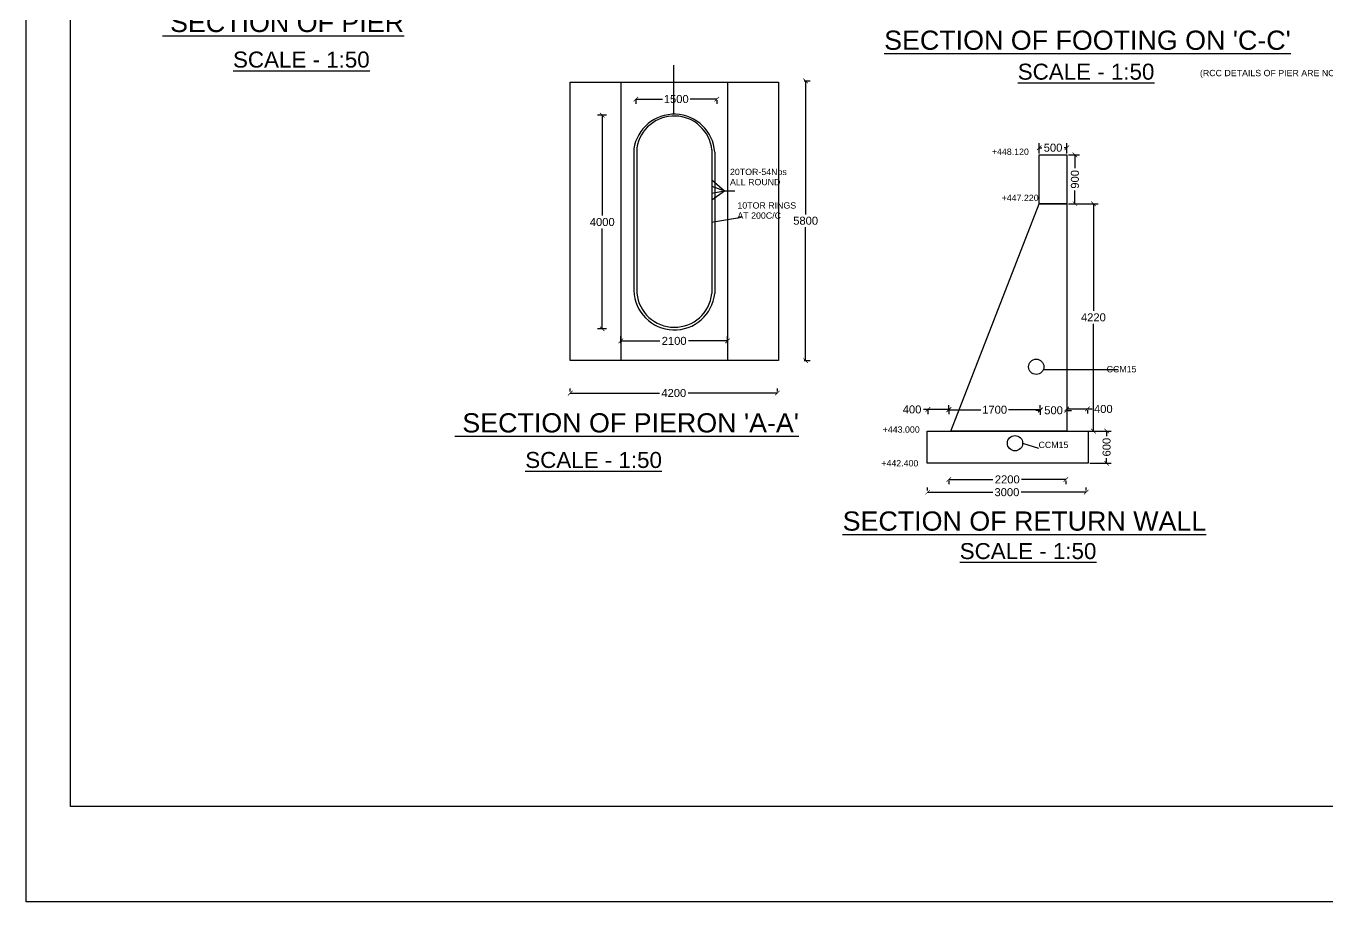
# Model space of a CAD drawing. Header units: inches. Extents: x 0 to 11487, y 0 to 10656.
# Drawn here: x 762.4 to 813.1, y 385.6 to 419.8 of the extents above; entities that cross this region are included whole.
import ezdxf

# ---------------------------------------------------------------- set-up
doc = ezdxf.new("R2010")
doc.units = ezdxf.units.IN
doc.header["$MEASUREMENT"] = 0
doc.layers.add('DRAWING', color=7, linetype='Continuous')
doc.styles.get("Standard").update_dxf_attribs({"font": 'arial.ttf'})
doc.dimstyles.new('dig', dxfattribs={"dimtxt": 0.3125, "dimasz": 0.18, "dimexe": 0.18, "dimexo": 0.0625, "dimgap": 0.09, "dimtad": 0, "dimtih": 1, "dimtoh": 1, "dimdec": 4, "dimzin": 0, "dimdsep": 46, "dimtxsty": 'Standard', "dimblk": 'ARCHTICK', "dimcen": 0.09, "dimadec": 0, "dimazin": 0, "dimtfac": 1, "dimtdec": 4, "dimtofl": 0, "dimtmove": 0, "dimatfit": 3, "dimldrblk": 'ARCHTICK', "dimfxl": 1, "dimtolj": 1, "dimtzin": 0, "dimarcsym": 0})
picture_1 = doc.add_image_def('image2.jpg', size_in_pixel=(6600, 4835))

# ---------------------------------------------------------------- blocks, each defined once
blk = doc.blocks.new('_ArchTick')
at = {"color": 0, "linetype": 'ByBlock', "const_width": 0.15}
blk.add_lwpolyline([(-0.5, -0.5), (0.5, 0.5)], dxfattribs=at)
blk = doc.blocks.new('*D136')
at = {"layer": 'Defpoints', "color": 0, "ltscale": 0.02, "transparency": 16777216}
for p in [(785.093, 416.328), (784.868, 407.989), (785.093, 407.989)]:
    blk.add_point(p, dxfattribs=at)
at = {"layer": 'DRAWING', "color": 0, "lineweight": -2, "ltscale": 0.02, "transparency": 16777216}
for p, q in [((785.031, 416.328), (784.688, 416.328)), ((784.868, 416.328), (784.868, 412.408)), ((784.868, 407.989), (784.868, 411.909)), ((785.031, 407.989), (784.688, 407.989))]:
    blk.add_line(p, q, dxfattribs=at)
at = {"layer": 'DRAWING', "color": 0, "lineweight": -2, "ltscale": 0.02, "transparency": 16777216, "xscale": 0.18, "yscale": 0.18, "zscale": 0.18}
for p, rotation in [((784.868, 416.328), 90), ((784.868, 407.989), 270)]:
    blk.add_blockref('_ArchTick', p, dxfattribs=dict(at, rotation=rotation))
at = {"layer": 'DRAWING', "color": 0, "ltscale": 0.02, "transparency": 16777216, "insert": (784.868, 412.159), "char_height": 0.3125, "attachment_point": 5}
blk.add_mtext('\\A1;4000', dxfattribs=at)
blk = doc.blocks.new('*D137')
at = {"layer": 'Defpoints', "color": 0, "ltscale": 0.02, "transparency": 16777216}
for p in [(785.592, 407.369), (789.761, 407.516), (789.761, 407.369)]:
    blk.add_point(p, dxfattribs=at)
at = {"layer": 'DRAWING', "color": 0, "lineweight": -2, "ltscale": 0.02, "transparency": 16777216}
for p, q in [((785.592, 407.432), (785.592, 407.696)), ((785.592, 407.516), (787.118, 407.516)), ((789.761, 407.516), (788.236, 407.516)), ((789.761, 407.432), (789.761, 407.696))]:
    blk.add_line(p, q, dxfattribs=at)
at = {"layer": 'DRAWING', "color": 0, "lineweight": -2, "ltscale": 0.02, "transparency": 16777216, "xscale": 0.18, "yscale": 0.18, "zscale": 0.18, "rotation": 180}
blk.add_blockref('_ArchTick', (785.592, 407.516), dxfattribs=at)
at = {"layer": 'DRAWING', "color": 0, "lineweight": -2, "ltscale": 0.02, "transparency": 16777216, "xscale": 0.18, "yscale": 0.18, "zscale": 0.18}
blk.add_blockref('_ArchTick', (789.761, 407.516), dxfattribs=at)
at = {"layer": 'DRAWING', "color": 0, "ltscale": 0.02, "transparency": 16777216, "insert": (787.677, 407.516), "char_height": 0.3125, "attachment_point": 5}
blk.add_mtext('\\A1;2100', dxfattribs=at)
blk = doc.blocks.new('*D138')
at = {"layer": 'Defpoints', "color": 0, "ltscale": 0.02, "transparency": 16777216}
for p in [(783.618, 405.48), (791.708, 405.48), (791.708, 405.48)]:
    blk.add_point(p, dxfattribs=at)
at = {"layer": 'DRAWING', "color": 0, "lineweight": -2, "ltscale": 0.02, "transparency": 16777216}
for p, q in [((783.618, 405.542), (783.618, 405.66)), ((783.618, 405.48), (787.101, 405.48)), ((791.708, 405.48), (788.225, 405.48)), ((791.708, 405.542), (791.708, 405.66))]:
    blk.add_line(p, q, dxfattribs=at)
at = {"layer": 'DRAWING', "color": 0, "lineweight": -2, "ltscale": 0.02, "transparency": 16777216, "xscale": 0.18, "yscale": 0.18, "zscale": 0.18, "rotation": 180}
blk.add_blockref('_ArchTick', (783.618, 405.48), dxfattribs=at)
at = {"layer": 'DRAWING', "color": 0, "lineweight": -2, "ltscale": 0.02, "transparency": 16777216, "xscale": 0.18, "yscale": 0.18, "zscale": 0.18}
blk.add_blockref('_ArchTick', (791.708, 405.48), dxfattribs=at)
at = {"layer": 'DRAWING', "color": 0, "ltscale": 0.02, "transparency": 16777216, "insert": (787.663, 405.48), "char_height": 0.3125, "attachment_point": 5}
blk.add_mtext('\\A1;4200', dxfattribs=at)
blk = doc.blocks.new('*D139')
at = {"layer": 'Defpoints', "color": 0, "ltscale": 0.02, "transparency": 16777216}
for p in [(786.177, 416.983), (789.342, 416.983), (789.342, 416.96)]:
    blk.add_point(p, dxfattribs=at)
at = {"layer": 'DRAWING', "color": 0, "lineweight": -2, "ltscale": 0.02, "transparency": 16777216}
for p, q in [((786.177, 416.96), (787.218, 416.96)), ((786.177, 416.92), (786.177, 416.78)), ((789.342, 416.96), (788.301, 416.96)), ((789.342, 416.92), (789.342, 416.78))]:
    blk.add_line(p, q, dxfattribs=at)
at = {"layer": 'DRAWING', "color": 0, "lineweight": -2, "ltscale": 0.02, "transparency": 16777216, "xscale": 0.18, "yscale": 0.18, "zscale": 0.18, "rotation": 180}
blk.add_blockref('_ArchTick', (786.177, 416.96), dxfattribs=at)
at = {"layer": 'DRAWING', "color": 0, "lineweight": -2, "ltscale": 0.02, "transparency": 16777216, "xscale": 0.18, "yscale": 0.18, "zscale": 0.18}
blk.add_blockref('_ArchTick', (789.342, 416.96), dxfattribs=at)
at = {"layer": 'DRAWING', "color": 0, "ltscale": 0.02, "transparency": 16777216, "insert": (787.759, 416.96), "char_height": 0.3125, "attachment_point": 5}
blk.add_mtext('\\A1;1500', dxfattribs=at)
blk = doc.blocks.new('*D140')
at = {"layer": 'Defpoints', "color": 0, "ltscale": 0.02, "transparency": 16777216}
for p in [(792.696, 417.672), (792.696, 406.745), (792.813, 406.745)]:
    blk.add_point(p, dxfattribs=at)
at = {"layer": 'DRAWING', "color": 0, "lineweight": -2, "ltscale": 0.02, "transparency": 16777216}
for p, q in [((792.759, 417.672), (792.993, 417.672)), ((792.813, 417.672), (792.813, 412.458)), ((792.813, 406.745), (792.813, 411.959)), ((792.759, 406.745), (792.993, 406.745))]:
    blk.add_line(p, q, dxfattribs=at)
at = {"layer": 'DRAWING', "color": 0, "lineweight": -2, "ltscale": 0.02, "transparency": 16777216, "xscale": 0.18, "yscale": 0.18, "zscale": 0.18}
for p, rotation in [((792.813, 417.672), 90), ((792.813, 406.745), 270)]:
    blk.add_blockref('_ArchTick', p, dxfattribs=dict(at, rotation=rotation))
at = {"layer": 'DRAWING', "color": 0, "ltscale": 0.02, "transparency": 16777216, "insert": (792.813, 412.209), "char_height": 0.3125, "attachment_point": 5}
blk.add_mtext('\\A1;5800', dxfattribs=at)
blk = doc.blocks.new('*D141')
at = {"layer": 'Defpoints', "color": 0, "ltscale": 0.02, "transparency": 16777216}
for p in [(803.013, 415.061), (801.938, 414.778), (803.013, 414.778)]:
    blk.add_point(p, dxfattribs=at)
at = {"layer": 'DRAWING', "color": 0, "lineweight": -2, "ltscale": 0.02, "transparency": 16777216}
for p, q in [((801.938, 414.84), (801.938, 415.241)), ((801.938, 415.061), (802.041, 415.061)), ((803.013, 415.061), (802.91, 415.061)), ((803.013, 414.84), (803.013, 415.241))]:
    blk.add_line(p, q, dxfattribs=at)
at = {"layer": 'DRAWING', "color": 0, "lineweight": -2, "ltscale": 0.02, "transparency": 16777216, "xscale": 0.18, "yscale": 0.18, "zscale": 0.18, "rotation": 180}
blk.add_blockref('_ArchTick', (801.938, 415.061), dxfattribs=at)
at = {"layer": 'DRAWING', "color": 0, "lineweight": -2, "ltscale": 0.02, "transparency": 16777216, "xscale": 0.18, "yscale": 0.18, "zscale": 0.18}
blk.add_blockref('_ArchTick', (803.013, 415.061), dxfattribs=at)
at = {"layer": 'DRAWING', "color": 0, "ltscale": 0.02, "transparency": 16777216, "insert": (802.476, 415.061), "char_height": 0.3125, "attachment_point": 5}
blk.add_mtext('\\A1;500', dxfattribs=at)
blk = doc.blocks.new('*D142')
at = {"layer": 'Defpoints', "color": 0, "ltscale": 0.02, "transparency": 16777216}
for p in [(803.013, 414.778), (803.33, 414.778), (803.013, 412.873)]:
    blk.add_point(p, dxfattribs=at)
at = {"layer": 'DRAWING', "color": 0, "lineweight": -2, "ltscale": 0.02, "transparency": 16777216}
for p, q in [((803.076, 414.778), (803.51, 414.778)), ((803.33, 414.778), (803.33, 414.26)), ((803.33, 412.873), (803.33, 413.39)), ((803.076, 412.873), (803.51, 412.873))]:
    blk.add_line(p, q, dxfattribs=at)
at = {"layer": 'DRAWING', "color": 0, "lineweight": -2, "ltscale": 0.02, "transparency": 16777216, "xscale": 0.18, "yscale": 0.18, "zscale": 0.18}
for p, rotation in [((803.33, 414.778), 90), ((803.33, 412.873), 270)]:
    blk.add_blockref('_ArchTick', p, dxfattribs=dict(at, rotation=rotation))
at = {"layer": 'DRAWING', "color": 0, "ltscale": 0.02, "transparency": 16777216, "insert": (803.33, 413.825), "char_height": 0.3125, "attachment_point": 5, "rotation": 90}
blk.add_mtext('\\A1;900', dxfattribs=at)
blk = doc.blocks.new('*D143')
at = {"layer": 'Defpoints', "color": 0, "ltscale": 0.02, "transparency": 16777216}
for p in [(803.33, 412.873), (803.33, 403.998), (804.052, 403.998)]:
    blk.add_point(p, dxfattribs=at)
at = {"layer": 'DRAWING', "color": 0, "lineweight": -2, "ltscale": 0.02, "transparency": 16777216}
for p, q in [((803.392, 412.873), (804.232, 412.873)), ((804.052, 412.873), (804.052, 408.685)), ((804.052, 403.998), (804.052, 408.186)), ((803.392, 403.998), (804.232, 403.998))]:
    blk.add_line(p, q, dxfattribs=at)
at = {"layer": 'DRAWING', "color": 0, "lineweight": -2, "ltscale": 0.02, "transparency": 16777216, "xscale": 0.18, "yscale": 0.18, "zscale": 0.18}
for p, rotation in [((804.052, 412.873), 90), ((804.052, 403.998), 270)]:
    blk.add_blockref('_ArchTick', p, dxfattribs=dict(at, rotation=rotation))
at = {"layer": 'DRAWING', "color": 0, "ltscale": 0.02, "transparency": 16777216, "insert": (804.052, 408.435), "char_height": 0.3125, "attachment_point": 5}
blk.add_mtext('\\A1;4220', dxfattribs=at)
blk = doc.blocks.new('*D144')
at = {"layer": 'Defpoints', "color": 0, "ltscale": 0.02, "transparency": 16777216}
for p in [(804.052, 403.998), (803.844, 402.736), (804.569, 402.736)]:
    blk.add_point(p, dxfattribs=at)
at = {"layer": 'DRAWING', "color": 0, "lineweight": -2, "ltscale": 0.02, "transparency": 16777216}
for p, q in [((804.114, 403.998), (804.749, 403.998)), ((804.569, 403.998), (804.569, 403.802)), ((803.907, 402.736), (804.749, 402.736)), ((804.569, 402.736), (804.569, 402.931))]:
    blk.add_line(p, q, dxfattribs=at)
at = {"layer": 'DRAWING', "color": 0, "lineweight": -2, "ltscale": 0.02, "transparency": 16777216, "xscale": 0.18, "yscale": 0.18, "zscale": 0.18}
for p, rotation in [((804.569, 403.998), 90), ((804.569, 402.736), 270)]:
    blk.add_blockref('_ArchTick', p, dxfattribs=dict(at, rotation=rotation))
at = {"layer": 'DRAWING', "color": 0, "ltscale": 0.02, "transparency": 16777216, "insert": (804.569, 403.367), "char_height": 0.3125, "attachment_point": 5, "rotation": 90}
blk.add_mtext('\\A1;600', dxfattribs=at)
blk = doc.blocks.new('*D145')
at = {"layer": 'Defpoints', "color": 0, "ltscale": 0.02, "transparency": 16777216}
for p in [(803.013, 404.872), (803.818, 404.872), (803.818, 404.858)]:
    blk.add_point(p, dxfattribs=at)
at = {"layer": 'DRAWING', "color": 0, "lineweight": -2, "ltscale": 0.02, "transparency": 16777216}
for p, q in [((803.013, 404.858), (803.818, 404.858)), ((803.013, 404.809), (803.013, 404.678)), ((803.818, 404.858), (803.998, 404.858)), ((803.818, 404.809), (803.818, 404.678))]:
    blk.add_line(p, q, dxfattribs=at)
at = {"layer": 'DRAWING', "color": 0, "lineweight": -2, "ltscale": 0.02, "transparency": 16777216, "xscale": 0.18, "yscale": 0.18, "zscale": 0.18, "rotation": 180}
blk.add_blockref('_ArchTick', (803.013, 404.858), dxfattribs=at)
at = {"layer": 'DRAWING', "color": 0, "lineweight": -2, "ltscale": 0.02, "transparency": 16777216, "xscale": 0.18, "yscale": 0.18, "zscale": 0.18}
blk.add_blockref('_ArchTick', (803.818, 404.858), dxfattribs=at)
at = {"layer": 'DRAWING', "color": 0, "ltscale": 0.02, "transparency": 16777216, "insert": (804.439, 404.858), "char_height": 0.3125, "attachment_point": 5}
blk.add_mtext('\\A1;400', dxfattribs=at)
blk = doc.blocks.new('*D146')
at = {"layer": 'Defpoints', "color": 0, "ltscale": 0.02, "transparency": 16777216}
for p in [(801.979, 404.872), (801.979, 404.805), (803.013, 404.872)]:
    blk.add_point(p, dxfattribs=at)
at = {"layer": 'DRAWING', "color": 0, "lineweight": -2, "ltscale": 0.02, "transparency": 16777216}
for p, q in [((801.979, 404.805), (801.799, 404.805)), ((801.979, 404.809), (801.979, 404.625)), ((803.013, 404.809), (803.013, 404.625)), ((803.013, 404.805), (803.193, 404.805))]:
    blk.add_line(p, q, dxfattribs=at)
at = {"layer": 'DRAWING', "color": 0, "lineweight": -2, "ltscale": 0.02, "transparency": 16777216, "xscale": 0.18, "yscale": 0.18, "zscale": 0.18}
blk.add_blockref('_ArchTick', (801.979, 404.805), dxfattribs=at)
at = {"layer": 'DRAWING', "color": 0, "lineweight": -2, "ltscale": 0.02, "transparency": 16777216, "xscale": 0.18, "yscale": 0.18, "zscale": 0.18, "rotation": 180}
blk.add_blockref('_ArchTick', (803.013, 404.805), dxfattribs=at)
at = {"layer": 'DRAWING', "color": 0, "ltscale": 0.02, "transparency": 16777216, "insert": (802.496, 404.805), "char_height": 0.3125, "attachment_point": 5}
blk.add_mtext('\\A1;500', dxfattribs=at)
blk = doc.blocks.new('*D147')
at = {"layer": 'Defpoints', "color": 0, "ltscale": 0.02, "transparency": 16777216}
for p in [(798.411, 404.828), (798.411, 404.809), (801.979, 404.809)]:
    blk.add_point(p, dxfattribs=at)
at = {"layer": 'DRAWING', "color": 0, "lineweight": -2, "ltscale": 0.02, "transparency": 16777216}
for p, q in [((798.411, 404.872), (798.411, 405.008)), ((798.411, 404.828), (799.653, 404.828)), ((801.979, 404.828), (800.736, 404.828)), ((801.979, 404.872), (801.979, 405.008))]:
    blk.add_line(p, q, dxfattribs=at)
at = {"layer": 'DRAWING', "color": 0, "lineweight": -2, "ltscale": 0.02, "transparency": 16777216, "xscale": 0.18, "yscale": 0.18, "zscale": 0.18, "rotation": 180}
blk.add_blockref('_ArchTick', (798.411, 404.828), dxfattribs=at)
at = {"layer": 'DRAWING', "color": 0, "lineweight": -2, "ltscale": 0.02, "transparency": 16777216, "xscale": 0.18, "yscale": 0.18, "zscale": 0.18}
blk.add_blockref('_ArchTick', (801.979, 404.828), dxfattribs=at)
at = {"layer": 'DRAWING', "color": 0, "ltscale": 0.02, "transparency": 16777216, "insert": (800.195, 404.828), "char_height": 0.3125, "attachment_point": 5}
blk.add_mtext('\\A1;1700', dxfattribs=at)
blk = doc.blocks.new('*D148')
at = {"layer": 'Defpoints', "color": 0, "ltscale": 0.02, "transparency": 16777216}
for p in [(797.59, 404.872), (797.59, 404.839), (798.411, 404.872)]:
    blk.add_point(p, dxfattribs=at)
at = {"layer": 'DRAWING', "color": 0, "lineweight": -2, "ltscale": 0.02, "transparency": 16777216}
for p, q in [((797.59, 404.839), (797.41, 404.839)), ((798.411, 404.839), (797.59, 404.839)), ((797.59, 404.809), (797.59, 404.659)), ((798.411, 404.809), (798.411, 404.659))]:
    blk.add_line(p, q, dxfattribs=at)
at = {"layer": 'DRAWING', "color": 0, "lineweight": -2, "ltscale": 0.02, "transparency": 16777216, "xscale": 0.18, "yscale": 0.18, "zscale": 0.18, "rotation": 180}
blk.add_blockref('_ArchTick', (797.59, 404.839), dxfattribs=at)
at = {"layer": 'DRAWING', "color": 0, "lineweight": -2, "ltscale": 0.02, "transparency": 16777216, "xscale": 0.18, "yscale": 0.18, "zscale": 0.18}
blk.add_blockref('_ArchTick', (798.411, 404.839), dxfattribs=at)
at = {"layer": 'DRAWING', "color": 0, "ltscale": 0.02, "transparency": 16777216, "insert": (796.969, 404.839), "char_height": 0.3125, "attachment_point": 5}
blk.add_mtext('\\A1;400', dxfattribs=at)
blk = doc.blocks.new('*D149')
at = {"layer": 'Defpoints', "color": 0, "ltscale": 0.02, "transparency": 16777216}
for p in [(798.403, 402.118), (802.973, 402.118), (802.973, 402.106)]:
    blk.add_point(p, dxfattribs=at)
at = {"layer": 'DRAWING', "color": 0, "lineweight": -2, "ltscale": 0.02, "transparency": 16777216}
for p, q in [((798.403, 402.106), (800.13, 402.106)), ((798.403, 402.055), (798.403, 401.926)), ((802.973, 402.106), (801.247, 402.106)), ((802.973, 402.055), (802.973, 401.926))]:
    blk.add_line(p, q, dxfattribs=at)
at = {"layer": 'DRAWING', "color": 0, "lineweight": -2, "ltscale": 0.02, "transparency": 16777216, "xscale": 0.18, "yscale": 0.18, "zscale": 0.18, "rotation": 180}
blk.add_blockref('_ArchTick', (798.403, 402.106), dxfattribs=at)
at = {"layer": 'DRAWING', "color": 0, "lineweight": -2, "ltscale": 0.02, "transparency": 16777216, "xscale": 0.18, "yscale": 0.18, "zscale": 0.18}
blk.add_blockref('_ArchTick', (802.973, 402.106), dxfattribs=at)
at = {"layer": 'DRAWING', "color": 0, "ltscale": 0.02, "transparency": 16777216, "insert": (800.688, 402.106), "char_height": 0.3125, "attachment_point": 5}
blk.add_mtext('\\A1;2200', dxfattribs=at)
blk = doc.blocks.new('*D150')
at = {"layer": 'Defpoints', "color": 0, "ltscale": 0.02, "transparency": 16777216}
for p in [(797.577, 401.607), (803.77, 401.607), (803.77, 401.607)]:
    blk.add_point(p, dxfattribs=at)
at = {"layer": 'DRAWING', "color": 0, "lineweight": -2, "ltscale": 0.02, "transparency": 16777216}
for p, q in [((797.577, 401.67), (797.577, 401.787)), ((803.77, 401.67), (803.77, 401.787)), ((797.577, 401.607), (800.118, 401.607)), ((803.77, 401.607), (801.23, 401.607))]:
    blk.add_line(p, q, dxfattribs=at)
at = {"layer": 'DRAWING', "color": 0, "lineweight": -2, "ltscale": 0.02, "transparency": 16777216, "xscale": 0.18, "yscale": 0.18, "zscale": 0.18, "rotation": 180}
blk.add_blockref('_ArchTick', (797.577, 401.607), dxfattribs=at)
at = {"layer": 'DRAWING', "color": 0, "lineweight": -2, "ltscale": 0.02, "transparency": 16777216, "xscale": 0.18, "yscale": 0.18, "zscale": 0.18}
blk.add_blockref('_ArchTick', (803.77, 401.607), dxfattribs=at)
at = {"layer": 'DRAWING', "color": 0, "ltscale": 0.02, "transparency": 16777216, "insert": (800.674, 401.607), "char_height": 0.3125, "attachment_point": 5}
blk.add_mtext('\\A1;3000', dxfattribs=at)

msp = doc.modelspace()

# ---------------------------------------------------------------- linework, layer by layer
at = {"layer": 'DRAWING', "ltscale": 0.02}
for points in [[(764.09432, 447.37058), (853.0275, 447.37058), (853.0275, 389.33684), (764.09432, 389.33684)], [(783.61849, 417.626), (791.75165, 417.626), (791.75165, 406.74519), (783.61849, 406.74519)], [(803.01312, 412.87263), (801.93796, 412.87263), (801.93796, 414.77773), (803.01312, 414.77773)], [(803.01312, 403.99772), (798.47741, 403.99772), (801.93639, 412.87263), (803.01312, 412.87263)], [(797.55838, 403.99772), (803.84407, 403.99772), (803.84407, 402.7359), (797.55838, 402.7359)]]:
    msp.add_lwpolyline(points, close=True, dxfattribs=at)
for points in [[(787.66875, 416.36925), (787.66875, 418.28068)], [(785.59243, 417.626), (785.59243, 406.74519)], [(789.76117, 417.626), (789.76117, 406.74519)], [(786.10055, 415.01256), (786.10055, 409.48082)], [(786.21904, 415.05298), (786.21904, 409.37927)], [(789.15094, 414.97309), (789.15094, 409.36305)], [(789.26253, 414.89273), (789.26253, 409.37397)], [(789.15094, 413.81203), (789.64347, 413.38102)], [(789.15094, 413.56114), (789.64347, 413.38102)], [(789.15094, 413.02722), (789.64347, 413.38102)], [(789.15094, 413.28882), (789.64347, 413.38102)], [(789.64347, 413.38102), (790.05139, 413.38102)], [(789.13301, 412.15364), (790.30211, 412.35448)], [(802.09756, 406.39838), (805.0231, 406.39838)], [(801.28929, 403.52153), (801.90866, 403.33184)]]:
    msp.add_lwpolyline(points, dxfattribs=at)
for centre, radius in [((801.81905, 406.50552), 0.29841), ((800.9909, 403.52153), 0.29839)]:
    msp.add_circle(centre, radius, dxfattribs=at)
for centre, radius, start, end in [((787.6749, 414.77746), 1.5918, 4.152589, 171.506606), ((787.67976, 414.8213), 1.47898, 5.890765, 170.987549), ((787.68508, 409.5322), 1.58536, 181.857013, 354.271833), ((787.68582, 409.52194), 1.4737, 185.555292, 353.810525)]:
    msp.add_arc(centre, radius, start, end, dxfattribs=at)

# ---------------------------------------------------------------- texts
at = {"layer": 'DRAWING'}
for s, height, p in [('%%U SECTION OF PIER', 0.75, (767.69706, 419.57865)), ("%%USECTION OF FOOTING ON 'C-C'", 0.75, (795.87927, 418.88494)), ('%%USCALE - 1:50', 0.625, (770.44682, 418.19134)), ('%%USCALE - 1:50', 0.625, (801.09659, 417.71842)), ("%%U SECTION OF PIERON 'A-A'", 0.75, (779.11276, 403.94136)), ('%%USCALE - 1:50', 0.625, (781.86252, 402.55405)), ('%%USECTION OF RETURN WALL', 0.75, (794.2583, 400.1062)), ('%%USCALE - 1:50', 0.625, (798.83104, 398.99633))]:
    msp.add_text(s, height=height, dxfattribs=at).set_placement(p)
at = {"layer": 'DRAWING', "ltscale": 0.02}
for s, height, p in [('(RCC DETAILS OF PIER ARE NOT SHOWN)', 0.2463756, (808.21397, 417.85519)), ('+448.120', 0.246376, (800.08668, 414.78191)), ('ALL ROUND', 0.246376, (789.85833, 413.59706)), ('20TOR-54Nos', 0.2463756, (789.85833, 413.99284)), ('10TOR RINGS', 0.2463756, (790.14829, 412.68389)), ('+447.220', 0.246376, (800.46847, 412.98071)), ('AT 200C/C', 0.246376, (790.14829, 412.28811)), ('CCM15', 0.246376, (804.56792, 406.28867)), ('+443.000', 0.246376, (795.82319, 403.93202)), ('CCM15', 0.246376, (801.90866, 403.33184)), ('+442.400', 0.246376, (795.76986, 402.61351))]:
    msp.add_text(s, height=height, dxfattribs=at).set_placement(p)

# ---------------------------------------------------------------- dimensions: what is measured, and where the dimension line sits
for base, p1, p2, text, picture, middle in [((792.81342, 406.74519), (792.69615, 417.67217), (792.69615, 406.74519), '5800', '*D140', (792.81342, 412.20868)), ((784.86801, 407.98917), (785.09346, 416.32816), (785.09346, 407.98917), '4000', '*D136', (784.86801, 412.15866))]:
    dim = msp.add_linear_dim(base=base, p1=p1, p2=p2, angle=90, text=text, dimstyle='dig', dxfattribs=at)
    dim.commit()
    dim.dimension.update_dxf_attribs({"geometry": picture, "text_midpoint": middle})
for base, p1, p2, text, picture, middle in [((789.34184, 416.96007), (786.17688, 416.98271), (789.34184, 416.98271), '1500', '*D139', (787.75936, 416.96007)), ((803.01312, 415.06117), (801.93796, 414.77773), (803.01312, 414.77773), '500', '*D141', (802.47554, 415.06117)), ((789.76117, 407.51607), (785.59243, 407.36905), (789.76117, 407.36905), '2100', '*D137', (787.6768, 407.51607)), ((791.70754, 405.47971), (783.61849, 405.47971), (791.70754, 405.47971), '4200', '*D138', (787.66302, 405.47971)), ((797.58982, 404.83867), (798.41093, 404.87155), (797.58982, 404.87155), '400', '*D148', (796.96884, 404.83867)), ((798.41093, 404.82753), (801.97873, 404.80905), (798.41093, 404.80905), '1700', '*D147', (800.19483, 404.82753)), ((801.97873, 404.80461), (803.01312, 404.87155), (801.97873, 404.87155), '500', '*D146', (802.49593, 404.80461)), ((803.81826, 404.85775), (803.01312, 404.87155), (803.81826, 404.87155), '400', '*D145', (804.43924, 404.85775)), ((802.9733, 402.10611), (798.40346, 402.118), (802.9733, 402.118), '2200', '*D149', (800.68838, 402.10611)), ((803.76961, 401.60742), (797.57746, 401.60742), (803.76961, 401.60742), '3000', '*D150', (800.67354, 401.60742))]:
    dim = msp.add_linear_dim(base=base, p1=p1, p2=p2, text=text, dimstyle='dig', dxfattribs=at)
    dim.commit()
    dim.dimension.update_dxf_attribs({"geometry": picture, "text_midpoint": middle})
for base, p1, p2, text, picture, middle in [((803.32989, 414.77773), (803.01312, 412.87263), (803.01312, 414.77773), '900', '*D142', (803.32989, 413.82518)), ((804.56937, 402.7359), (804.05189, 403.99772), (803.84407, 402.7359), '600', '*D144', (804.56937, 403.36681))]:
    dim = msp.add_linear_dim(base=base, p1=p1, p2=p2, angle=90, text=text, dimstyle='dig', dxfattribs=at)
    dim.commit()
    dim.dimension.update_dxf_attribs({"geometry": picture, "text_midpoint": middle, "text_rotation": 90})
dim = msp.add_linear_dim(base=(804.05189, 403.99772), p1=(803.32989, 412.87263), p2=(803.32989, 403.99772), angle=90, text='4220', dimstyle='dig', dxfattribs=at)
dim.commit()
dim.dimension.update_dxf_attribs({"geometry": '*D143', "text_midpoint": (804.05189, 408.43517), "dimtype": 160})

# ---------------------------------------------------------------- pictures from other files: only their frames are drawn
at = {"ltscale": 0.02}
image = msp.add_image(picture_1, insert=(762.36141, 385.60352), size_in_units=(92.65829, 67.87922), dxfattribs=dict(at, fade=30))
image.dxf.flags = 7

doc.saveas('drawing.dxf')
